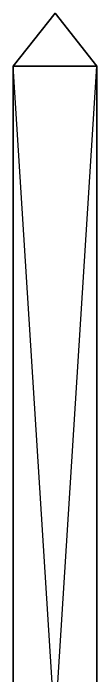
# Model space of a CAD drawing. Extents: x 0 to 4960, y -79 to 258.
# Drawn here: x 3870.2 to 3889.8, y 101.8 to 257.9 of the extents above; entities that cross this region are included whole.
import ezdxf

# ---------------------------------------------------------------- set-up
doc = ezdxf.new("R2010")
doc.units = 0
doc.layers.add('UB3D', color=1, linetype='CONTINUOUS')

msp = doc.modelspace()

# ---------------------------------------------------------------- linework, layer by layer
at = {"layer": 'UB3D', "color": 254}
for points in [[(3889.84252, 245.406811, -1530.15748), (3870.15748, 245.406811, -1530.15748), (3880, 257.874016, -1540)], [(3870.15748, 245.406811, -1549.84252), (3889.84252, 245.406811, -1549.84252), (3880, 257.874016, -1540)], [(3870.15748, 245.406811, -1530.15748), (3870.15748, 245.406811, -1549.84252), (3880, 257.874016, -1540)], [(3889.84252, 245.406811, -1549.84252), (3889.84252, 245.406811, -1530.15748), (3880, 257.874016, -1540)], [(3889.84252, -66.272953, -1530.15748), (3870.15748, -66.272953, -1530.15748), (3889.84252, 245.406811, -1530.15748)], [(3870.15748, -66.272953, -1530.15748), (3889.84252, 245.406811, -1530.15748), (3870.15748, 245.406811, -1530.15748)], [(3870.15748, -66.272953, -1549.84252), (3889.84252, -66.272953, -1549.84252), (3870.15748, 245.406811, -1549.84252)], [(3889.84252, -66.272953, -1549.84252), (3870.15748, 245.406811, -1549.84252), (3889.84252, 245.406811, -1549.84252)], [(3870.15748, -66.272953, -1530.15748), (3870.15748, -66.272953, -1549.84252), (3870.15748, 245.406811, -1530.15748)], [(3870.15748, -66.272953, -1549.84252), (3870.15748, 245.406811, -1530.15748), (3870.15748, 245.406811, -1549.84252)], [(3889.84252, -66.272953, -1549.84252), (3889.84252, -66.272953, -1530.15748), (3889.84252, 245.406811, -1549.84252)], [(3889.84252, -66.272953, -1530.15748), (3889.84252, 245.406811, -1549.84252), (3889.84252, 245.406811, -1530.15748)]]:
    msp.add_3dface(points, dxfattribs=at)

doc.saveas('drawing.dxf')
